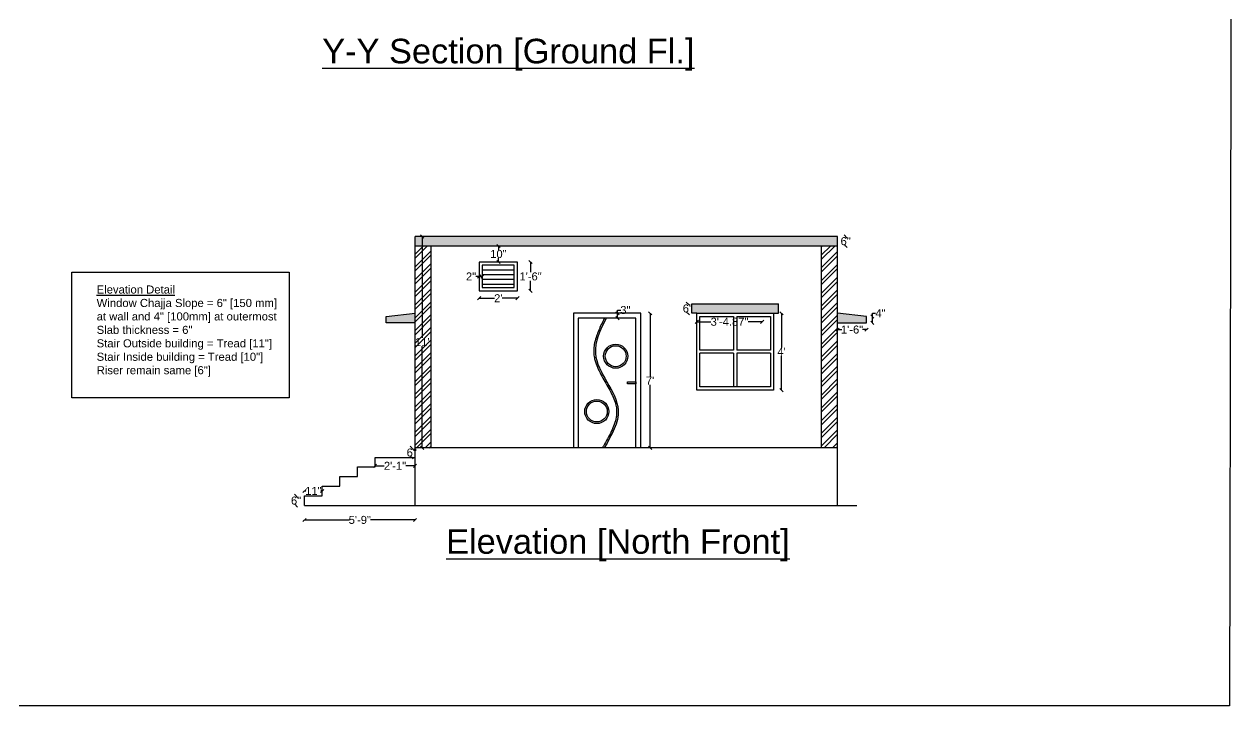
# Model space of a CAD drawing. Header units: inches. Extents: x -7575 to 10804, y -338 to 3076.
# Drawn here: x 3419 to 4174, y 841 to 1266 of the extents above; entities that cross this region are included whole.
import ezdxf

# ---------------------------------------------------------------- set-up
doc = ezdxf.new("R2010")
doc.units = ezdxf.units.IN
doc.header["$MEASUREMENT"] = 0
doc.layers.get('0').update_dxf_attribs({"true_color": 0xfafafa})
doc.styles.get("Standard").update_dxf_attribs({"font": 'arial.ttf'})
doc.dimstyles.get("Standard").update_dxf_attribs({"dimtxt": 5, "dimasz": 2, "dimexe": 0.18, "dimexo": 0.0625, "dimgap": 0.09, "dimtad": 0, "dimtih": 1, "dimtoh": 1, "dimdsep": 46, "dimlunit": 3, "dimtxsty": 'Standard', "dimblk": 'OBLIQUE', "dimcen": 2, "dimse1": 1, "dimse2": 1, "dimclrd": 3, "dimadec": 0, "dimazin": 0, "dimtfac": 1, "dimtofl": 0, "dimtmove": 0, "dimatfit": 3, "dimfxl": 1, "dimtolj": 1, "dimtzin": 0, "dimarcsym": 0})

# ---------------------------------------------------------------- blocks, each defined once
blk = doc.blocks.new('_Oblique')
at = {"color": 0, "linetype": 'ByBlock', "lineweight": -2}
blk.add_line((-0.5, -0.5), (0.5, 0.5), dxfattribs=at)
blk = doc.blocks.new('*D90')
at = {"color": 3, "lineweight": -2, "transparency": 16777216}
for p, q in [((3714.98, 1127.74), (3714.98, 1125.38)), ((3714.98, 1117.74), (3714.98, 1120.1))]:
    blk.add_line(p, q, dxfattribs=at)
at = {"layer": 'Defpoints', "color": 0, "transparency": 16777216}
for p in [(3702.91, 1127.74), (3714.98, 1127.74), (3702.91, 1117.74)]:
    blk.add_point(p, dxfattribs=at)
at = {"color": 3, "lineweight": -2, "transparency": 16777216, "xscale": 2, "yscale": 2, "zscale": 2}
for p, rotation in [((3714.98, 1127.74), 90), ((3714.98, 1117.74), 270)]:
    blk.add_blockref('_Oblique', p, dxfattribs=dict(at, rotation=rotation))
at = {"color": 0, "transparency": 16777216, "insert": (3714.98, 1122.74), "char_height": 5, "attachment_point": 5}
blk.add_mtext('\\A1;10"', dxfattribs=at)
blk = doc.blocks.new('*D91')
at = {"color": 3, "lineweight": -2, "transparency": 16777216}
for p, q in [((3735.07, 1117.74), (3735.07, 1111.38)), ((3735.07, 1099.74), (3735.07, 1106.1))]:
    blk.add_line(p, q, dxfattribs=at)
at = {"layer": 'Defpoints', "color": 0, "transparency": 16777216}
for p in [(3726.91, 1117.74), (3726.91, 1099.74), (3735.07, 1099.74)]:
    blk.add_point(p, dxfattribs=at)
at = {"color": 3, "lineweight": -2, "transparency": 16777216, "xscale": 2, "yscale": 2, "zscale": 2}
for p, rotation in [((3735.07, 1117.74), 90), ((3735.07, 1099.74), 270)]:
    blk.add_blockref('_Oblique', p, dxfattribs=dict(at, rotation=rotation))
at = {"color": 0, "transparency": 16777216, "insert": (3735.07, 1108.74), "char_height": 5, "attachment_point": 5}
blk.add_mtext('\\A1;1\'-6"', dxfattribs=at)
blk = doc.blocks.new('*D92')
at = {"color": 3, "lineweight": -2, "transparency": 16777216}
for p, q in [((3702.91, 1095.13), (3712.47, 1095.13)), ((3726.91, 1095.13), (3717.34, 1095.13))]:
    blk.add_line(p, q, dxfattribs=at)
at = {"layer": 'Defpoints', "color": 0, "transparency": 16777216}
for p in [(3702.91, 1099.74), (3702.91, 1095.13), (3726.91, 1099.74)]:
    blk.add_point(p, dxfattribs=at)
at = {"color": 3, "lineweight": -2, "transparency": 16777216, "xscale": 2, "yscale": 2, "zscale": 2, "rotation": 180}
blk.add_blockref('_Oblique', (3702.91, 1095.13), dxfattribs=at)
at = {"color": 3, "lineweight": -2, "transparency": 16777216, "xscale": 2, "yscale": 2, "zscale": 2}
blk.add_blockref('_Oblique', (3726.91, 1095.13), dxfattribs=at)
at = {"color": 0, "transparency": 16777216, "insert": (3714.91, 1095.13), "char_height": 5, "attachment_point": 5}
blk.add_mtext("\\A1;2'", dxfattribs=at)
blk = doc.blocks.new('*D93')
at = {"color": 3, "lineweight": -2, "transparency": 16777216}
for p, q in [((3931.89, 1133.74), (3931.89, 1133.38)), ((3931.89, 1127.74), (3931.89, 1128.1))]:
    blk.add_line(p, q, dxfattribs=at)
at = {"layer": 'Defpoints', "color": 0, "transparency": 16777216}
for p in [(3926.91, 1133.74), (3931.89, 1133.74), (3926.91, 1127.74)]:
    blk.add_point(p, dxfattribs=at)
at = {"color": 3, "lineweight": -2, "transparency": 16777216, "xscale": 2, "yscale": 2, "zscale": 2}
for p, rotation in [((3931.89, 1133.74), 90), ((3931.89, 1127.74), 270)]:
    blk.add_blockref('_Oblique', p, dxfattribs=dict(at, rotation=rotation))
at = {"color": 0, "transparency": 16777216, "insert": (3931.89, 1130.74), "char_height": 5, "attachment_point": 5}
blk.add_mtext('\\A1;6"', dxfattribs=at)
blk = doc.blocks.new('*D94')
at = {"color": 3, "lineweight": -2, "transparency": 16777216}
for p, q in [((3667.36, 1133.74), (3667.36, 1070.34)), ((3667.36, 1001.74), (3667.36, 1065.14))]:
    blk.add_line(p, q, dxfattribs=at)
at = {"layer": 'Defpoints', "color": 0, "transparency": 16777216}
for p in [(3662.91, 1133.74), (3667.36, 1133.74), (3662.91, 1001.74)]:
    blk.add_point(p, dxfattribs=at)
at = {"color": 3, "lineweight": -2, "transparency": 16777216, "xscale": 2, "yscale": 2, "zscale": 2}
for p, rotation in [((3667.36, 1133.74), 90), ((3667.36, 1001.74), 270)]:
    blk.add_blockref('_Oblique', p, dxfattribs=dict(at, rotation=rotation))
at = {"color": 0, "transparency": 16777216, "insert": (3667.36, 1067.74), "char_height": 5, "attachment_point": 5}
blk.add_mtext("\\A1;11'", dxfattribs=at)
blk = doc.blocks.new('*D95')
at = {"color": 3, "lineweight": -2, "transparency": 16777216}
for p, q in [((3809.73, 1085.74), (3809.73, 1046.33)), ((3809.73, 1001.74), (3809.73, 1041.15))]:
    blk.add_line(p, q, dxfattribs=at)
at = {"layer": 'Defpoints', "color": 0, "transparency": 16777216}
for p in [(3803.91, 1085.74), (3809.73, 1085.74), (3803.91, 1001.74)]:
    blk.add_point(p, dxfattribs=at)
at = {"color": 3, "lineweight": -2, "transparency": 16777216, "xscale": 2, "yscale": 2, "zscale": 2}
for p, rotation in [((3809.73, 1085.74), 90), ((3809.73, 1001.74), 270)]:
    blk.add_blockref('_Oblique', p, dxfattribs=dict(at, rotation=rotation))
at = {"color": 0, "transparency": 16777216, "insert": (3809.73, 1043.74), "char_height": 5, "attachment_point": 5}
blk.add_mtext("\\A1;7'", dxfattribs=at)
blk = doc.blocks.new('*D96')
at = {"color": 3, "lineweight": -2, "transparency": 16777216}
for p, q in [((3891.84, 1085.74), (3891.84, 1064.33)), ((3891.84, 1037.74), (3891.84, 1059.15))]:
    blk.add_line(p, q, dxfattribs=at)
at = {"layer": 'Defpoints', "color": 0, "transparency": 16777216}
for p in [(3886.91, 1085.74), (3891.84, 1085.74), (3886.91, 1037.74)]:
    blk.add_point(p, dxfattribs=at)
at = {"color": 3, "lineweight": -2, "transparency": 16777216, "xscale": 2, "yscale": 2, "zscale": 2}
for p, rotation in [((3891.84, 1085.74), 90), ((3891.84, 1037.74), 270)]:
    blk.add_blockref('_Oblique', p, dxfattribs=dict(at, rotation=rotation))
at = {"color": 0, "transparency": 16777216, "insert": (3891.84, 1061.74), "char_height": 5, "attachment_point": 5}
blk.add_mtext("\\A1;4'", dxfattribs=at)
blk = doc.blocks.new('*D97')
at = {"color": 3, "lineweight": -2, "transparency": 16777216}
for p, q in [((3833.32, 1091.74), (3833.32, 1091.38)), ((3833.32, 1085.74), (3833.32, 1086.1))]:
    blk.add_line(p, q, dxfattribs=at)
at = {"layer": 'Defpoints', "color": 0, "transparency": 16777216}
for p in [(3833.32, 1091.74), (3835.91, 1091.74), (3835.91, 1085.74)]:
    blk.add_point(p, dxfattribs=at)
at = {"color": 3, "lineweight": -2, "transparency": 16777216, "xscale": 2, "yscale": 2, "zscale": 2}
for p, rotation in [((3833.32, 1091.74), 90), ((3833.32, 1085.74), 270)]:
    blk.add_blockref('_Oblique', p, dxfattribs=dict(at, rotation=rotation))
at = {"color": 0, "transparency": 16777216, "insert": (3833.32, 1088.74), "char_height": 5, "attachment_point": 5}
blk.add_mtext('\\A1;6"', dxfattribs=at)
blk = doc.blocks.new('*D98')
at = {"color": 3, "lineweight": -2, "transparency": 16777216}
for p, q in [((3948.58, 1083.74), (3948.58, 1085.74)), ((3948.58, 1085.74), (3950.58, 1085.74)), ((3948.58, 1079.74), (3948.58, 1083.74))]:
    blk.add_line(p, q, dxfattribs=at)
at = {"layer": 'Defpoints', "color": 0, "transparency": 16777216}
for p in [(3944.91, 1083.74), (3944.91, 1079.74), (3948.58, 1083.74)]:
    blk.add_point(p, dxfattribs=at)
at = {"color": 3, "lineweight": -2, "transparency": 16777216, "xscale": 2, "yscale": 2, "zscale": 2}
for p, rotation in [((3948.58, 1083.74), 90), ((3948.58, 1079.74), 270)]:
    blk.add_blockref('_Oblique', p, dxfattribs=dict(at, rotation=rotation))
at = {"color": 0, "transparency": 16777216, "insert": (3953.64, 1085.74), "char_height": 5, "attachment_point": 5}
blk.add_mtext('\\A1;4"', dxfattribs=at)
blk = doc.blocks.new('*D99')
at = {"color": 3, "lineweight": -2, "transparency": 16777216}
for p, q in [((3926.91, 1075.54), (3929.41, 1075.54)), ((3944.91, 1075.54), (3942.41, 1075.54))]:
    blk.add_line(p, q, dxfattribs=at)
at = {"layer": 'Defpoints', "color": 0, "transparency": 16777216}
for p in [(3926.91, 1079.74), (3944.91, 1079.74), (3926.91, 1075.54)]:
    blk.add_point(p, dxfattribs=at)
at = {"color": 3, "lineweight": -2, "transparency": 16777216, "xscale": 2, "yscale": 2, "zscale": 2, "rotation": 180}
blk.add_blockref('_Oblique', (3926.91, 1075.54), dxfattribs=at)
at = {"color": 3, "lineweight": -2, "transparency": 16777216, "xscale": 2, "yscale": 2, "zscale": 2}
blk.add_blockref('_Oblique', (3944.91, 1075.54), dxfattribs=at)
at = {"color": 0, "transparency": 16777216, "insert": (3935.91, 1075.54), "char_height": 5, "attachment_point": 5}
blk.add_mtext('\\A1;1\'-6"', dxfattribs=at)
blk = doc.blocks.new('*D100')
at = {"color": 3, "lineweight": -2, "transparency": 16777216}
for p, q in [((3593.91, 956.66), (3621.67, 956.66)), ((3662.91, 956.66), (3635.14, 956.66))]:
    blk.add_line(p, q, dxfattribs=at)
at = {"layer": 'Defpoints', "color": 0, "transparency": 16777216}
for p in [(3593.91, 965.74), (3662.91, 965.74), (3593.91, 956.66)]:
    blk.add_point(p, dxfattribs=at)
at = {"color": 3, "lineweight": -2, "transparency": 16777216, "xscale": 2, "yscale": 2, "zscale": 2, "rotation": 180}
blk.add_blockref('_Oblique', (3593.91, 956.66), dxfattribs=at)
at = {"color": 3, "lineweight": -2, "transparency": 16777216, "xscale": 2, "yscale": 2, "zscale": 2}
blk.add_blockref('_Oblique', (3662.91, 956.66), dxfattribs=at)
at = {"color": 0, "transparency": 16777216, "insert": (3628.41, 956.66), "char_height": 5, "attachment_point": 5}
blk.add_mtext('\\A1;5\'-9"', dxfattribs=at)
blk = doc.blocks.new('*D101')
at = {"color": 3, "lineweight": -2, "transparency": 16777216}
for p, q in [((3588.57, 971.74), (3588.57, 971.38)), ((3588.57, 965.74), (3588.57, 966.1))]:
    blk.add_line(p, q, dxfattribs=at)
at = {"layer": 'Defpoints', "color": 0, "transparency": 16777216}
for p in [(3588.57, 971.74), (3593.91, 971.74), (3593.91, 965.74)]:
    blk.add_point(p, dxfattribs=at)
at = {"color": 3, "lineweight": -2, "transparency": 16777216, "xscale": 2, "yscale": 2, "zscale": 2}
for p, rotation in [((3588.57, 971.74), 90), ((3588.57, 965.74), 270)]:
    blk.add_blockref('_Oblique', p, dxfattribs=dict(at, rotation=rotation))
at = {"color": 0, "transparency": 16777216, "insert": (3588.57, 968.74), "char_height": 5, "attachment_point": 5}
blk.add_mtext('\\A1;6"', dxfattribs=at)
blk = doc.blocks.new('*D102')
at = {"color": 3, "lineweight": -2, "transparency": 16777216}
for p, q in [((3593.91, 974.77), (3594.74, 974.77)), ((3604.91, 974.77), (3604.08, 974.77))]:
    blk.add_line(p, q, dxfattribs=at)
at = {"layer": 'Defpoints', "color": 0, "transparency": 16777216}
for p in [(3593.91, 974.77), (3593.91, 971.74), (3604.91, 971.74)]:
    blk.add_point(p, dxfattribs=at)
at = {"color": 3, "lineweight": -2, "transparency": 16777216, "xscale": 2, "yscale": 2, "zscale": 2, "rotation": 180}
blk.add_blockref('_Oblique', (3593.91, 974.77), dxfattribs=at)
at = {"color": 3, "lineweight": -2, "transparency": 16777216, "xscale": 2, "yscale": 2, "zscale": 2}
blk.add_blockref('_Oblique', (3604.91, 974.77), dxfattribs=at)
at = {"color": 0, "transparency": 16777216, "insert": (3599.41, 974.77), "char_height": 5, "attachment_point": 5}
blk.add_mtext('\\A1;11"', dxfattribs=at)
blk = doc.blocks.new('*D103')
at = {"color": 3, "lineweight": -2, "transparency": 16777216}
for p, q in [((3637.91, 990.48), (3643.63, 990.48)), ((3662.91, 990.48), (3657.18, 990.48))]:
    blk.add_line(p, q, dxfattribs=at)
at = {"layer": 'Defpoints', "color": 0, "transparency": 16777216}
for p in [(3637.91, 995.71), (3662.91, 995.71), (3662.91, 990.48)]:
    blk.add_point(p, dxfattribs=at)
at = {"color": 3, "lineweight": -2, "transparency": 16777216, "xscale": 2, "yscale": 2, "zscale": 2, "rotation": 180}
blk.add_blockref('_Oblique', (3637.91, 990.48), dxfattribs=at)
at = {"color": 3, "lineweight": -2, "transparency": 16777216, "xscale": 2, "yscale": 2, "zscale": 2}
blk.add_blockref('_Oblique', (3662.91, 990.48), dxfattribs=at)
at = {"color": 0, "transparency": 16777216, "insert": (3650.41, 990.48), "char_height": 5, "attachment_point": 5}
blk.add_mtext('\\A1;2\'-1"', dxfattribs=at)
blk = doc.blocks.new('*D104')
at = {"color": 3, "lineweight": -2, "transparency": 16777216}
for p, q in [((3660.83, 1001.74), (3660.83, 1001.38)), ((3660.83, 995.74), (3660.83, 996.1))]:
    blk.add_line(p, q, dxfattribs=at)
at = {"layer": 'Defpoints', "color": 0, "transparency": 16777216}
for p in [(3660.83, 1001.74), (3662.91, 1001.74), (3662.91, 995.74)]:
    blk.add_point(p, dxfattribs=at)
at = {"color": 3, "lineweight": -2, "transparency": 16777216, "xscale": 2, "yscale": 2, "zscale": 2}
for p, rotation in [((3660.83, 1001.74), 90), ((3660.83, 995.74), 270)]:
    blk.add_blockref('_Oblique', p, dxfattribs=dict(at, rotation=rotation))
at = {"color": 0, "transparency": 16777216, "insert": (3660.83, 998.74), "char_height": 5, "attachment_point": 5}
blk.add_mtext('\\A1;6"', dxfattribs=at)
blk = doc.blocks.new('*D108')
at = {"color": 3, "lineweight": -2, "transparency": 16777216}
for p, q in [((3789.36, 1085.74), (3789.36, 1087.74)), ((3789.36, 1087.74), (3791.36, 1087.74)), ((3789.36, 1082.74), (3789.36, 1085.74))]:
    blk.add_line(p, q, dxfattribs=at)
at = {"layer": 'Defpoints', "color": 0, "transparency": 16777216}
for p in [(3789.36, 1085.74), (3793.31, 1085.74), (3793.31, 1082.74)]:
    blk.add_point(p, dxfattribs=at)
at = {"color": 3, "lineweight": -2, "transparency": 16777216, "xscale": 2, "yscale": 2, "zscale": 2}
for p, rotation in [((3789.36, 1085.74), 90), ((3789.36, 1082.74), 270)]:
    blk.add_blockref('_Oblique', p, dxfattribs=dict(at, rotation=rotation))
at = {"color": 0, "transparency": 16777216, "insert": (3794.32, 1087.74), "char_height": 5, "attachment_point": 5}
blk.add_mtext('\\A1;3"', dxfattribs=at)
blk = doc.blocks.new('*D109')
at = {"color": 3, "lineweight": -2, "transparency": 16777216}
for p, q in [((3702.91, 1108.74), (3700.91, 1108.74)), ((3704.91, 1108.74), (3702.91, 1108.74))]:
    blk.add_line(p, q, dxfattribs=at)
at = {"layer": 'Defpoints', "color": 0, "transparency": 16777216}
for p in [(3702.91, 1109.74), (3702.91, 1108.74), (3704.91, 1109.74)]:
    blk.add_point(p, dxfattribs=at)
at = {"color": 3, "lineweight": -2, "transparency": 16777216, "xscale": 2, "yscale": 2, "zscale": 2, "rotation": 180}
blk.add_blockref('_Oblique', (3702.91, 1108.74), dxfattribs=at)
at = {"color": 3, "lineweight": -2, "transparency": 16777216, "xscale": 2, "yscale": 2, "zscale": 2}
blk.add_blockref('_Oblique', (3704.91, 1108.74), dxfattribs=at)
at = {"color": 0, "transparency": 16777216, "insert": (3697.9, 1108.74), "char_height": 5, "attachment_point": 5}
blk.add_mtext('\\A1;2"', dxfattribs=at)
blk = doc.blocks.new('*D110')
at = {"color": 3, "lineweight": -2, "transparency": 16777216}
for p, q in [((3838.91, 1080.42), (3847.75, 1080.42)), ((3879.77, 1080.42), (3870.93, 1080.42))]:
    blk.add_line(p, q, dxfattribs=at)
at = {"layer": 'Defpoints', "color": 0, "transparency": 16777216}
for p in [(3838.91, 1083.74), (3838.91, 1080.42), (3879.77, 1083.74)]:
    blk.add_point(p, dxfattribs=at)
at = {"color": 3, "lineweight": -2, "transparency": 16777216, "xscale": 2, "yscale": 2, "zscale": 2, "rotation": 180}
blk.add_blockref('_Oblique', (3838.91, 1080.42), dxfattribs=at)
at = {"color": 3, "lineweight": -2, "transparency": 16777216, "xscale": 2, "yscale": 2, "zscale": 2}
blk.add_blockref('_Oblique', (3879.77, 1080.42), dxfattribs=at)
at = {"color": 0, "transparency": 16777216, "insert": (3859.34, 1080.42), "char_height": 5, "attachment_point": 5}
blk.add_mtext('\\A1;3\'-4.87"', dxfattribs=at)

msp = doc.modelspace()

# ---------------------------------------------------------------- hatches: boundary and pattern name
h = msp.add_hatch()
h.set_pattern_fill('AR-CONC', color=256)
h.set_pattern_definition([(50, (3269.992, 1127.5915), (7.1726, -0.62752), [0.75, -8.25]), (355, (3269.992, 1127.5915), (-1.38751, 7.52192), [0.6, -6.6]), (100.4514, (3270.59, 1127.539), (5.78509, 6.8944), [0.6374, -7.01142]), (46.1842, (3269.992, 1129.5915), (10.67241, -1.65519), [1.125, -12.375]), (96.6356, (3270.881, 1129.454), (9.34662, 9.74119), [0.9561, -10.51714]), (351.1842, (3269.992, 1129.591), (9.34662, 9.74119), [0.9, -9.9]), (21, (3270.992, 1129.0915), (5.96907, -4.02619), [0.75, -8.25]), (326, (3270.992, 1129.0915), (2.43315, 7.2515), [0.6, -6.6]), (71.4514, (3271.4895, 1128.756), (8.402224, 3.22531), [0.6374, -7.01142]), (37.5, (3269.992, 1127.5915), (0.121599, 3.328939), [0, -6.52, 0, -6.7, 0, -6.625]), (7.5, (3269.992, 1127.5915), (2.630695, 3.944117), [0, -3.82, 0, -6.37, 0, -2.525]), (327.5, (3267.762, 1127.5915), (5.338224, -0.225549), [0, -2.5, 0, -7.8, 0, -10.35]), (317.5, (3266.762, 1127.5915), (5.831862, 1.00105), [0, -3.25, 0, -5.18, 0, -7.35])])
h.paths.add_polyline_path([(3662.906, 1079.739), (3662.906, 1085.739), (3644.906, 1083.739), (3644.906, 1079.739)])
h.paths.add_polyline_path([(3926.906, 1127.739), (3926.906, 1133.739), (3662.906, 1133.739), (3662.906, 1127.739)])
h.paths.add_polyline_path([(3886.906, 1085.739), (3889.906, 1085.739), (3889.906, 1091.739), (3835.906, 1091.739), (3835.906, 1085.739), (3838.906, 1085.739)])
h.paths.add_polyline_path([(3944.906, 1079.739), (3944.906, 1083.739), (3926.906, 1085.739), (3926.906, 1079.739)])
h = msp.add_hatch()
h.set_pattern_fill('ANSI32', color=256, scale=15)
h.set_pattern_definition([(45, (3269.992, 1127.5915), (-3.977476, 3.977476), []), (45, (3272.644, 1127.5915), (-3.977476, 3.977476), [])])
h.paths.add_polyline_path([(3672.906, 1127.739), (3662.906, 1127.739), (3662.906, 1001.739), (3672.906, 1001.739)])
h.paths.add_polyline_path([(3926.906, 1127.739), (3916.906, 1127.739), (3916.906, 1001.739), (3926.906, 1001.739)])

# ---------------------------------------------------------------- linework, layer by layer
for p, q in [((3662.906, 965.739), (3662.906, 1133.739)), ((3926.906, 1133.739), (3662.906, 1133.739)), ((3926.906, 965.739), (3926.906, 1133.739)), ((3926.906, 1127.739), (3662.906, 1127.739)), ((3672.906, 1001.739), (3672.906, 1127.739)), ((3916.906, 1001.739), (3916.906, 1127.739)), ((3704.906, 1115.739), (3704.906, 1101.739)), ((3724.906, 1115.739), (3704.906, 1115.739)), ((3724.906, 1112.739), (3704.906, 1112.739)), ((3724.906, 1101.739), (3724.906, 1115.739)), ((3724.906, 1109.739), (3704.906, 1109.739)), ((3724.906, 1106.739), (3704.906, 1106.739)), ((3724.906, 1103.739), (3704.906, 1103.739)), ((3704.906, 1101.739), (3724.906, 1101.739)), ((3835.906, 1085.739), (3835.906, 1091.739)), ((3835.906, 1091.739), (3889.906, 1091.739)), ((3889.906, 1085.739), (3889.906, 1091.739)), ((3644.906, 1083.739), (3662.906, 1085.739)), ((3644.906, 1079.739), (3644.906, 1083.739)), ((3662.906, 1079.739), (3644.906, 1079.739)), ((3838.906, 1085.739), (3835.906, 1085.739)), ((3861.906, 1083.739), (3861.906, 1062.739)), ((3863.906, 1083.739), (3863.906, 1062.739)), ((3886.906, 1085.739), (3889.906, 1085.739)), ((3944.906, 1083.739), (3926.906, 1085.739)), ((3926.906, 1079.739), (3944.906, 1079.739)), ((3944.906, 1079.739), (3944.906, 1083.739)), ((3861.906, 1062.739), (3840.906, 1062.739)), ((3861.906, 1060.739), (3840.906, 1060.739)), ((3861.906, 1060.739), (3861.906, 1039.739)), ((3884.906, 1062.739), (3863.906, 1062.739)), ((3884.906, 1060.739), (3863.906, 1060.739)), ((3863.906, 1060.739), (3863.906, 1039.739)), ((3926.906, 1001.739), (3662.906, 1001.739)), ((3626.906, 983.739), (3626.906, 989.739)), ((3626.906, 989.739), (3637.906, 989.739)), ((3637.906, 989.739), (3637.906, 995.739)), ((3637.906, 995.739), (3662.906, 995.739)), ((3615.906, 977.739), (3615.906, 983.739)), ((3615.906, 983.739), (3626.906, 983.739)), ((3604.906, 971.739), (3604.906, 977.739)), ((3604.906, 977.739), (3615.906, 977.739)), ((3593.906, 965.739), (3593.906, 971.739)), ((3593.906, 971.739), (3604.906, 971.739)), ((3593.906, 965.739), (3938.906, 965.739))]:
    msp.add_line(p, q)
for points in [[(2552.838, 1833.174), (4173.748, 1833.174), (4171.684, 840.572), (2550.774, 840.572)], [(3702.906, 1117.739), (3702.906, 1099.739), (3726.906, 1099.739), (3726.906, 1117.739)], [(3448.548, 1111.466), (3584.281, 1111.466), (3584.281, 1032.843), (3448.548, 1032.843)], [(3886.906, 1085.739), (3886.906, 1037.739), (3838.906, 1037.739), (3838.906, 1085.739)], [(3795.577, 1042.827), (3800.906, 1042.827), (3800.906, 1041.652), (3795.577, 1041.652)]]:
    msp.add_lwpolyline(points, close=True)
for points in [[(3803.906, 1001.739), (3803.906, 1085.739), (3761.906, 1085.739), (3761.906, 1001.739)], [(3800.906, 1001.739), (3800.906, 1082.739), (3764.906, 1082.739), (3764.906, 1001.739)], [(3840.906, 1062.739), (3840.906, 1083.739), (3861.906, 1083.739)], [(3863.906, 1083.739), (3884.906, 1083.739), (3884.906, 1062.739)], [(3884.906, 1060.739), (3884.906, 1039.739), (3840.906, 1039.739), (3840.906, 1060.739)]]:
    msp.add_lwpolyline(points)
for centre, radius in [((3788.262, 1058.925), 7.534), ((3788.262, 1058.925), 6.534), ((3776.456, 1024.373), 7.534), ((3776.456, 1024.373), 6.534)]:
    msp.add_circle(centre, radius)
msp.add_open_spline([(3781.233, 1082.739), (3781.012, 1082.296), (3780.792, 1081.852), (3779.987, 1080.221), (3779.409, 1079.032), (3777.747, 1075.456), (3776.736, 1073.06), (3775.5, 1069.198), (3775.123, 1067.74), (3774.648, 1065.021), (3774.518, 1063.761), (3774.484, 1061.503), (3774.541, 1060.504), (3774.804, 1058.521), (3775.006, 1057.538), (3776.085, 1053.482), (3777.472, 1050.476), (3780.616, 1044.546), (3782.376, 1041.622), (3785.548, 1035.83), (3786.958, 1032.964), (3788.22, 1028.956), (3788.502, 1027.78), (3788.811, 1025.639), (3788.87, 1024.674), (3788.826, 1022.726), (3788.726, 1021.746), (3788.058, 1017.849), (3786.956, 1014.879), (3784.092, 1008.863), (3782.334, 1005.82), (3780.446, 1002.586), (3780.346, 1002.415), (3780.246, 1002.244), (3780.245, 1002.243), (3780.245, 1002.243), (3780.245, 1002.242), (3780.147, 1002.074), (3780.049, 1001.907), (3779.951, 1001.739)], degree=3, knots=[0.4624783, 0.4624783, 0.4624783, 0.4624783, 1.8438255, 1.8438255, 5.5314764, 5.5314764, 12.9067783, 12.9067783, 17.3541713, 17.3541713, 21.170092, 21.170092, 24.1805521, 24.1805521, 27.1910123, 27.1910123, 36.687474, 36.687474, 46.1839357, 46.1839357, 55.6803974, 55.6803974, 59.6571973, 59.6571973, 62.9675212, 62.9675212, 66.2778451, 66.2778451, 76.0390031, 76.0390031, 85.800161, 85.800161, 86.3452262, 86.3452262, 86.3452262, 86.3467409, 86.3467409, 86.3467409, 86.8806114, 86.8806114, 86.8806114, 86.8806114])
msp.add_spline([(3782.349, 1082.739), (3775.555, 1060.67), (3789.815, 1025.273), (3781.109, 1001.739)], degree=3)

# ---------------------------------------------------------------- texts
at = {"attachment_point": 1}
for s, width, gutter_width, insert, char_height in [('{\\LY-Y Section [Ground Fl.]}', 18892.24403, 76.8, (3604.94, 1257.187), 15.36), ('{\\LElevation Detail\\P}Window Chajja Slope = 6" [150 mm] \\Pat wall and 4" [100mm] at outermost\\PSlab thickness = 6"\\PStair Outside building = Tread [11"] \\PStair Inside building = Tread [10"]\\PRiser remain same [6"]', 3673.23672, 63, (3464.029, 1103.112), 5.04), ('{\\LElevation [North Front]}', 18892.24403, 76.8, (3682.309, 950.894), 15.36)]:
    msp.add_mtext_dynamic_manual_height_columns(s, width=width, gutter_width=gutter_width, heights=[0], dxfattribs=dict(at, insert=insert, char_height=char_height))

# ---------------------------------------------------------------- dimensions: what is measured, and where the dimension line sits
for base, p1, p2, picture, middle in [((3667.359, 1133.739), (3662.906, 1001.739), (3662.906, 1133.739), '*D94', (3667.359, 1067.739)), ((3931.888, 1133.739), (3926.906, 1127.739), (3926.906, 1133.739), '*D93', (3931.888, 1130.739)), ((3714.983, 1127.739), (3702.906, 1117.739), (3702.906, 1127.739), '*D90', (3714.983, 1122.739)), ((3735.069, 1099.739), (3726.906, 1117.739), (3726.906, 1099.739), '*D91', (3735.069, 1108.739)), ((3789.358, 1085.739), (3793.312, 1082.739), (3793.312, 1085.739), '*D108', (3794.319, 1087.739)), ((3833.319, 1091.739), (3835.906, 1085.739), (3835.906, 1091.739), '*D97', (3833.319, 1088.739)), ((3948.581, 1083.739), (3944.906, 1079.739), (3944.906, 1083.739), '*D98', (3953.645, 1085.739)), ((3809.729, 1085.739), (3803.906, 1001.739), (3803.906, 1085.739), '*D95', (3809.729, 1043.739)), ((3891.836, 1085.739), (3886.906, 1037.739), (3886.906, 1085.739), '*D96', (3891.836, 1061.739)), ((3660.829, 1001.739), (3662.906, 995.739), (3662.906, 1001.739), '*D104', (3660.829, 998.739)), ((3588.573, 971.739), (3593.906, 965.739), (3593.906, 971.739), '*D101', (3588.573, 968.739))]:
    dim = msp.add_linear_dim(base=base, p1=p1, p2=p2, angle=90, dimstyle='Standard')
    dim.commit()
    dim.dimension.update_dxf_attribs({"geometry": picture, "text_midpoint": middle})
for base, p1, p2, picture, middle in [((3702.906, 1108.739), (3704.906, 1109.739), (3702.906, 1109.739), '*D109', (3697.9, 1108.739)), ((3702.906, 1095.13), (3726.906, 1099.739), (3702.906, 1099.739), '*D92', (3714.906, 1095.13)), ((3838.906, 1080.425), (3879.773, 1083.739), (3838.906, 1083.739), '*D110', (3859.339, 1080.425)), ((3926.906, 1075.543), (3944.906, 1079.739), (3926.906, 1079.739), '*D99', (3935.906, 1075.543)), ((3662.906, 990.482), (3637.906, 995.707), (3662.906, 995.707), '*D103', (3650.406, 990.482)), ((3593.906, 974.774), (3604.906, 971.739), (3593.906, 971.739), '*D102', (3599.406, 974.774)), ((3593.906, 956.658), (3662.906, 965.739), (3593.906, 965.739), '*D100', (3628.406, 956.658))]:
    dim = msp.add_linear_dim(base=base, p1=p1, p2=p2, dimstyle='Standard')
    dim.commit()
    dim.dimension.update_dxf_attribs({"geometry": picture, "text_midpoint": middle})

doc.saveas('drawing.dxf')
